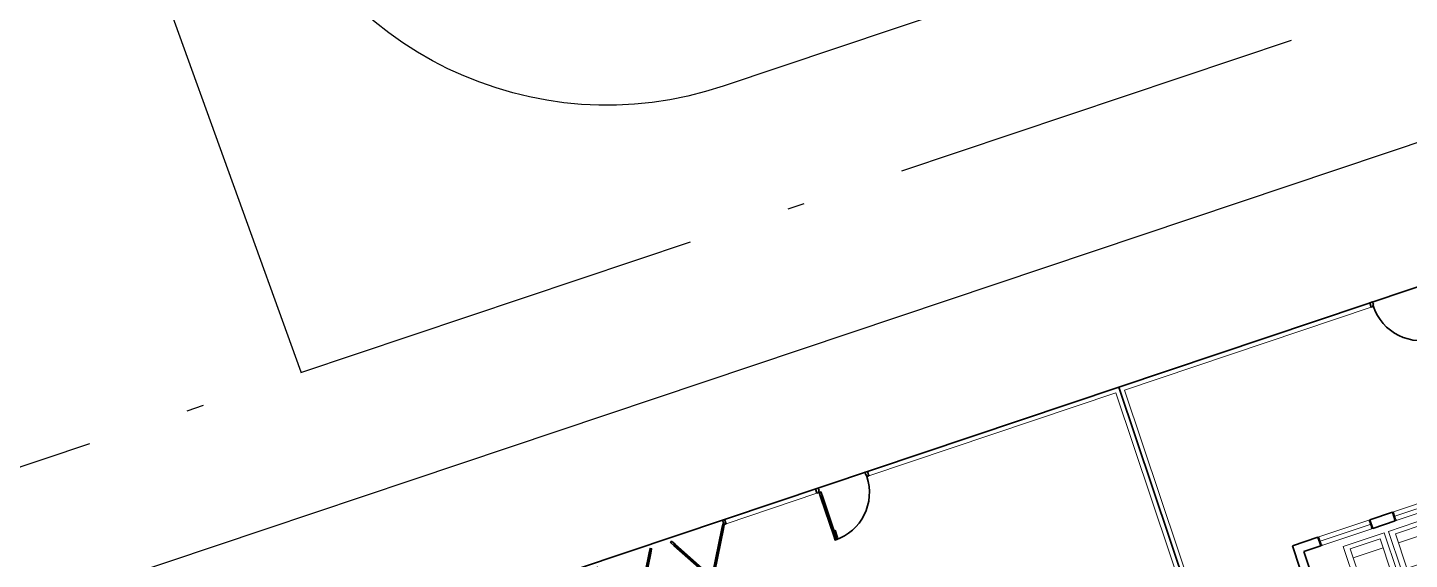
# Model space of a CAD drawing. Header units: metres. Extents: x 551291 to 569219, y 2064429 to 2066248.
# Drawn here: x 552832.9 to 552863.15, y 2065651.46 to 2065663.1 of the extents above; entities that cross this region are included whole.
import ezdxf

# ---------------------------------------------------------------- set-up
doc = ezdxf.new("R2010")
doc.units = ezdxf.units.M
for name, pattern in [('$AUDIT_BAD_LTYPE2', [0]), ('ACAD_ISO10W100', [18.5, 12, -3, 0.5, -3]), ('CENTER', [2, 1.25, -0.25, 0.25, -0.25])]:
    doc.linetypes.add(name, pattern=pattern)
doc.layers.get('0').update_dxf_attribs({"linetype": 'CONTINUOUS'})
for name, color, linetype, lineweight in [('-DOOR', 137, 'CONTINUOUS', 9), ('-FURNITURE', 46, 'CONTINUOUS', 9), ('-LINE1', 7, 'CONTINUOUS', 18), ('-WALL', 4, 'CONTINUOUS', 35)]:
    doc.layers.add(name, color=color, linetype=linetype, lineweight=lineweight)
for name, color, linetype in [('ChiaLo', 128, 'CENTER'), ('datOBt', 42, 'CONTINUOUS'), ('LogDg', 7, 'CONTINUOUS'), ('loKBT', 42, 'CONTINUOUS'), ('TimDg', 222, 'CONTINUOUS'), ('ViaHeS', 32, 'CONTINUOUS')]:
    doc.layers.add(name, color=color, linetype=linetype)

# ---------------------------------------------------------------- blocks, each defined once
blk = doc.blocks.new('t1$0$D11')
at = {"linetype": '$AUDIT_BAD_LTYPE2'}
for p, q in [((70, 100), (70, 1000)), ((90, 1000), (90, 100))]:
    blk.add_line(p, q, dxfattribs=at)
for points in [[(50, 1000), (90, 1000), (90, 1100), (50, 1100), (50, 1000)], [(50, 1003), (50, 100)], [(50, 100), (90, 100), (90, 0), (50, 0), (50, 100)]]:
    blk.add_lwpolyline(points)
for points in [[(118, 895), (118, 1064), (90, 1064), (90, 1036), (113, 1036), (113, 895)], [(0, 0), (50, 0), (50, -40), (60, -40), (60, -100), (0, -100)], [(1200, 0), (1150, 0), (1150, -40), (1140, -40), (1140, -100), (1200, -100)]]:
    blk.add_lwpolyline(points, close=True)
at = {"linetype": '$AUDIT_BAD_LTYPE2', "ltscale": 0.3}
blk.add_arc((50, 0), 1100, 0, 90, dxfattribs=at)
blk = doc.blocks.new('A$Cb65e9cbc')
at = {"layer": '-FURNITURE'}
for p, q in [((0, 1000), (1062, 1000)), ((0, 1000), (0, 0)), ((144, 892), (144, 0)), ((144, 892), (918, 892)), ((918, 892), (918, 0)), ((1062, 1000), (1062, 0)), ((144, 658), (918, 658)), ((1062, 0), (0, 0))]:
    blk.add_line(p, q, dxfattribs=at)
blk = doc.blocks.new('*U1121')
at = {"ltscale": 10}
for p, q in [((0, 2400), (0, 0)), ((200, 2355), (200, 45)), ((400, 2355), (400, 0)), ((400, 0), (0, 0))]:
    blk.add_line(p, q, dxfattribs=at)
for points in [[(400, 2400), (400, 2355), (50, 2355), (50, 2340), (0, 2340), (0, 2400)], [(400, 0), (400, 45), (50, 45), (50, 60), (0, 60), (0, 0)]]:
    blk.add_lwpolyline(points, close=True, dxfattribs=at)
blk = doc.blocks.new('MAU M1BT')
at = {"layer": '-LINE1', "lineweight": 18}
for p, q in [((-8377, -4700), (-7777, -4700)), ((-8377, -4700), (-8377, -4700)), ((-8377, -4700), (-8377, -4700)), ((-3644, -4700), (-3044, -4700)), ((-200, -4700), (-200, -4600))]:
    blk.add_line(p, q, dxfattribs=at)
at = {"layer": '-LINE1', "ltscale": 10}
blk.add_line((-3500, -4600), (-3500, -4700), dxfattribs=at)
blk.add_lwpolyline([(2760, -4600), (3100, -4600), (3100, 15200), (-9200, 15200), (-9200, -4600), (-3500, -4600)], dxfattribs=at)
at = {"layer": '-LINE1', "lineweight": 18}
blk.add_lwpolyline([(-2300, -4600), (-200, -4600), (-200, -4700), (-2300, -4700)], close=True, dxfattribs=at)
at = {"layer": '-WALL'}
for p, q in [((-6600, 5000), (-6600, 0)), ((-6800, 4800), (-6800, -200)), ((-4491, 0), (-5011, 0)), ((-5011, 0), (-5011, -200)), ((-4491, 0), (-4491, -200)), ((-4491, -200), (-5011, -200))]:
    blk.add_line(p, q, dxfattribs=at)
blk.add_lwpolyline([(-9300, -4700), (3200, -4700), (3200, 15300), (-9300, 15300)], close=True, dxfattribs=at)
blk.add_lwpolyline([(-6600, 0), (-6211, 0), (-6211, -200), (-6800, -200)], dxfattribs=at)
at = {"ltscale": 100}
for p, q in [((-110, -4513), (380, -3665)), ((410, -3682), (-80, -4531)), ((510, -3682), (1000, -4531)), ((1031, -4513), (541, -3665)), ((1569, -4513), (2059, -3665)), ((2090, -3682), (1600, -4531))]:
    blk.add_line(p, q, dxfattribs=at)
at = {"color": 8, "ltscale": 100}
for points in [[(396, -3662), (404, -3667), (-96, -4533), (-104, -4528)], [(525, -3662), (516, -3667), (1016, -4533), (1025, -4528)], [(2075, -3662), (2084, -3667), (1584, -4533), (1575, -4528)]]:
    blk.add_lwpolyline(points, close=True, dxfattribs=at)
at = {"ltscale": 100}
for points in [[(-99, -4520), (-104, -4528), (-96, -4533), (-91, -4525), (-80, -4531), (-130, -4617), (-160, -4600), (-110, -4513)], [(1020, -4520), (1025, -4528), (1016, -4533), (1011, -4525), (1000, -4531), (1050, -4617), (1081, -4600), (1031, -4513)], [(1580, -4520), (1575, -4528), (1584, -4533), (1589, -4525), (1600, -4531), (1550, -4617), (1519, -4600), (1569, -4513)], [(-150, -4635), (-160, -4635), (-160, -4600), (-200, -4600), (-200, -4700), (-150, -4700)]]:
    blk.add_lwpolyline(points, close=True, dxfattribs=at)
at = {"layer": '-DOOR', "xscale": 0.5000000000000001, "yscale": 0.5000000000000001, "zscale": 0.5000000000000001, "rotation": 270}
for p in [(-6211, 0), (-4491, 0)]:
    blk.add_blockref('*U1121', p, dxfattribs=at)
at = {"layer": '-FURNITURE', "xscale": 0.8910000000000003, "yscale": 0.8910000000000003, "zscale": 0.8910000000000003, "rotation": 180}
for p in [(-4805, 1063), (-3759, 1063)]:
    blk.add_blockref('A$Cb65e9cbc', p, dxfattribs=at)
at = {"ltscale": 10, "xscale": -1}
blk.add_blockref('t1$0$D11', (-2300, -4600), dxfattribs=at)

msp = doc.modelspace()

# ---------------------------------------------------------------- linework, layer by layer
at = {"layer": 'ChiaLo', "ltscale": 5}
msp.add_lwpolyline([(552856.782, 2065655.233), (552869.508, 2065617.312)], dxfattribs=at)
at = {"layer": 'datOBt'}
msp.add_lwpolyline([(552726.182, 2065569.212), (552720.076, 2065572.431), (552711.871, 2065601.334), (552715.246, 2065607.735), (552879.813, 2065662.962), (552886.254, 2065659.851), (552896.461, 2065631.63), (552893.421, 2065625.337)], close=True, dxfattribs=at)
at = {"layer": 'LogDg'}
for points in [[(552800.514, 2065794.003), (552831.547, 2065805.227, -0.414214), (552841.791, 2065800.425), (552884.396, 2065682.629, -0.421043), (552879.418, 2065672.323), (552848.124, 2065661.821, -0.407417), (552838.056, 2065666.685), (552795.712, 2065783.759, -0.414214)], [(552711.226, 2065609.55, 0.400458), (552706.075, 2065599.781), (552714.277, 2065570.889, 0.428104), (552724.518, 2065565.489), (552897.109, 2065623.41, 0.421043), (552902.087, 2065633.715), (552891.88, 2065661.935, 0.407417), (552881.812, 2065666.798)]]:
    msp.add_lwpolyline(points, format="xyb", close=True, dxfattribs=at)
at = {"layer": 'loKBT'}
for points in [[(552868.632, 2065659.21), (552856.782, 2065655.233), (552863.145, 2065636.273), (552874.995, 2065640.25)], [(552856.782, 2065655.233), (552844.931, 2065651.256), (552851.295, 2065632.296), (552863.145, 2065636.273)]]:
    msp.add_lwpolyline(points, close=True, dxfattribs=at)
at = {"layer": 'TimDg', "linetype": 'ACAD_ISO10W100', "ltscale": 0.75}
msp.add_lwpolyline([(552838.89, 2065655.558), (552751.624, 2065896.834)], dxfattribs=at)
msp.add_lwpolyline([(552549.49, 2065558.437), (552892.805, 2065673.651, 0.050829), (552898.346, 2065676.162), (553130.858, 2065811.436)], format="xyb", dxfattribs=at)
at = {"layer": 'ViaHeS'}
msp.add_lwpolyline([(552726.182, 2065569.212), (552720.076, 2065572.431), (552711.871, 2065601.334), (552715.246, 2065607.735), (552879.813, 2065662.962), (552886.254, 2065659.851), (552896.461, 2065631.63), (552893.421, 2065625.337)], close=True, dxfattribs=at)

# ---------------------------------------------------------------- block references
at = {"layer": '-WALL'}
for p, xscale, yscale, zscale, rotation in [((552867.094, 2065653.736), -0.001, 0.001, 0.001, 198.5514997574432), ((552849.461, 2065647.819), 0.0009999999999999998, 0.0009999999999999998, 0.0009999999999999998, 198.5514996286848)]:
    msp.add_blockref('MAU M1BT', p, dxfattribs=dict(at, xscale=xscale, yscale=yscale, zscale=zscale, rotation=rotation))

doc.saveas('drawing.dxf')
